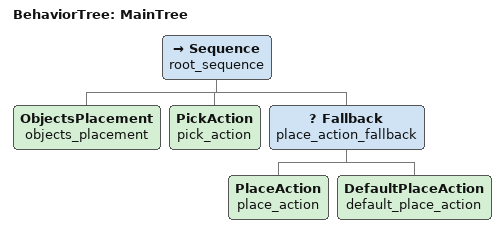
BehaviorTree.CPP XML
<root BTCPP_format="4">
    <BehaviorTree ID="MainTree">
        <Sequence name="root_sequence">
            <ObjectsPlacement name="objects_placement"/>
            <PickAction       name="pick_action"/>
            <Fallback name="place_action_fallback">
                <PlaceAction      name="place_action"/>
                <DefaultPlaceAction name="default_place_action"/>
            </Fallback>
        </Sequence>
    </BehaviorTree>
</root>
